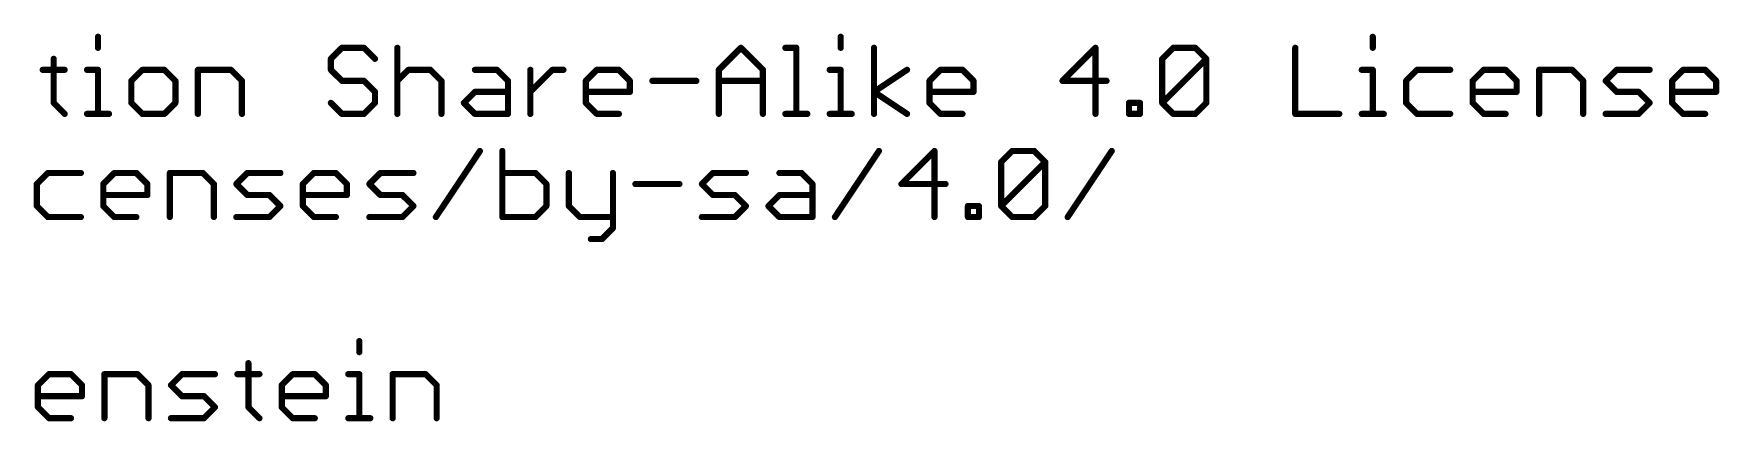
# Model space of a CAD drawing. Extents: x -45 to 63, y -30 to 12.
# Drawn here: x 21.06 to 62.55, y -29.21 to -19.67 of the extents above; entities that cross this region are included whole.
import ezdxf

# ---------------------------------------------------------------- set-up
doc = ezdxf.new("R2010")
doc.units = 0
doc.layers.add('51', color=53, linetype='CONTINUOUS')

msp = doc.modelspace()

# ---------------------------------------------------------------- linework, layer by layer
at = {"layer": '51', "const_width": 0.1524}
for points in [[(22.6408, -19.7426), (22.6408, -20.0138)], [(40.9224, -19.7426), (40.9224, -20.0138)], [(54.0196, -19.7426), (54.0196, -20.0138)], [(21.5494, -20.285), (21.5494, -21.3696)], [(28.6437, -20.0138), (28.3725, -20.285)], [(28.3725, -20.285), (28.3725, -20.5561)], [(29.186, -20.0138), (28.6437, -20.0138)], [(29.4572, -20.285), (29.186, -20.0138)], [(30.0097, -20.0138), (30.0097, -21.6408)], [(37.9226, -20.5561), (38.4649, -20.0138)], [(38.4649, -20.0138), (39.0073, -20.5561)], [(39.5598, -20.0138), (39.8309, -20.0138)], [(39.8309, -20.0138), (39.8309, -21.6408)], [(41.7426, -21.6408), (41.7426, -20.0138)], [(47.1947, -20.0138), (46.3813, -20.8273)], [(47.1947, -21.6408), (47.1947, -20.0138)], [(48.837, -20.285), (49.1081, -20.0138)], [(48.837, -21.3696), (48.837, -20.285)], [(48.837, -21.3696), (49.9216, -20.285)], [(49.1081, -20.0138), (49.6505, -20.0138)], [(49.6505, -20.0138), (49.9216, -20.285)], [(49.9216, -20.285), (49.9216, -21.3696)], [(52.1113, -20.0138), (52.1113, -21.6408)], [(21.2782, -20.5561), (21.8205, -20.5561)], [(22.3696, -20.5561), (22.6408, -20.5561)], [(22.6408, -20.5561), (22.6408, -21.6408)], [(23.7322, -20.5561), (23.4611, -20.8273)], [(24.2746, -20.5561), (23.7322, -20.5561)], [(24.5457, -20.8273), (24.2746, -20.5561)], [(25.0982, -21.6408), (25.0982, -20.5561)], [(25.0982, -20.5561), (25.9117, -20.5561)], [(25.9117, -20.5561), (26.1829, -20.8273)], [(28.3725, -20.5561), (28.6437, -20.8273)], [(30.0097, -20.8273), (30.2809, -20.5561)], [(30.2809, -20.5561), (30.8232, -20.5561)], [(30.8232, -20.5561), (31.0943, -20.8273)], [(31.918, -20.5561), (32.4603, -20.5561)], [(32.4603, -20.5561), (32.7315, -20.8273)], [(33.284, -21.6408), (33.284, -20.5561)], [(33.284, -21.0985), (33.8263, -20.5561)], [(33.8263, -20.5561), (34.0975, -20.5561)], [(34.6483, -20.8273), (34.9195, -20.5561)], [(34.9195, -20.5561), (35.4618, -20.5561)], [(35.4618, -20.5561), (35.733, -20.8273)], [(37.9226, -21.6408), (37.9226, -20.5561)], [(39.0073, -20.5561), (39.0073, -21.6408)], [(40.6512, -20.5561), (40.9224, -20.5561)], [(40.9224, -20.5561), (40.9224, -21.6408)], [(41.7426, -21.0985), (42.5561, -20.5561)], [(43.1069, -20.8273), (43.3781, -20.5561)], [(43.3781, -20.5561), (43.9204, -20.5561)], [(43.9204, -20.5561), (44.1916, -20.8273)], [(53.7485, -20.5561), (54.0196, -20.5561)], [(54.0196, -20.5561), (54.0196, -21.6408)], [(55.1111, -20.5561), (54.8399, -20.8273)], [(55.9246, -20.5561), (55.1111, -20.5561)], [(56.477, -20.8273), (56.7482, -20.5561)], [(56.7482, -20.5561), (57.2905, -20.5561)], [(57.2905, -20.5561), (57.5617, -20.8273)], [(58.1142, -21.6408), (58.1142, -20.5561)], [(58.1142, -20.5561), (58.9277, -20.5561)], [(58.9277, -20.5561), (59.1989, -20.8273)], [(59.7514, -20.8273), (60.0225, -20.5561)], [(60.0225, -20.5561), (60.836, -20.5561)], [(61.3885, -20.8273), (61.6597, -20.5561)], [(61.6597, -20.5561), (62.202, -20.5561)], [(62.202, -20.5561), (62.4732, -20.8273)], [(23.4611, -20.8273), (23.4611, -21.3696)], [(24.5457, -21.3696), (24.5457, -20.8273)], [(26.1829, -20.8273), (26.1829, -21.6408)], [(28.6437, -20.8273), (29.186, -20.8273)], [(29.186, -20.8273), (29.4572, -21.0985)], [(29.4572, -21.0985), (29.4572, -21.3696)], [(31.0943, -20.8273), (31.0943, -21.6408)], [(31.6468, -21.3696), (31.918, -21.0985)], [(31.918, -21.0985), (32.7315, -21.0985)], [(32.7315, -20.8273), (32.7315, -21.6408)], [(34.6483, -21.3696), (34.6483, -20.8273)], [(35.733, -21.0985), (34.6483, -21.0985)], [(35.733, -20.8273), (35.733, -21.0985)], [(36.2855, -20.8273), (37.3701, -20.8273)], [(37.9226, -20.8273), (39.0073, -20.8273)], [(42.5561, -21.6408), (41.7426, -21.0985)], [(43.1069, -21.3696), (43.1069, -20.8273)], [(44.1916, -21.0985), (43.1069, -21.0985)], [(44.1916, -20.8273), (44.1916, -21.0985)], [(46.3813, -20.8273), (47.4659, -20.8273)], [(54.8399, -20.8273), (54.8399, -21.3696)], [(56.477, -21.3696), (56.477, -20.8273)], [(57.5617, -21.0985), (56.477, -21.0985)], [(57.5617, -20.8273), (57.5617, -21.0985)], [(59.1989, -20.8273), (59.1989, -21.6408)], [(60.0225, -21.0985), (59.7514, -20.8273)], [(60.5649, -21.0985), (60.0225, -21.0985)], [(60.836, -21.3696), (60.5649, -21.0985)], [(61.3885, -21.3696), (61.3885, -20.8273)], [(62.4732, -21.0985), (61.3885, -21.0985)], [(62.4732, -20.8273), (62.4732, -21.0985)], [(21.5494, -21.3696), (21.8205, -21.6408)], [(22.3696, -21.6408), (22.912, -21.6408)], [(23.4611, -21.3696), (23.7322, -21.6408)], [(23.7322, -21.6408), (24.2746, -21.6408)], [(24.2746, -21.6408), (24.5457, -21.3696)], [(28.6437, -21.6408), (28.3725, -21.3696)], [(29.186, -21.6408), (28.6437, -21.6408)], [(29.4572, -21.3696), (29.186, -21.6408)], [(31.918, -21.6408), (31.6468, -21.3696)], [(32.7315, -21.6408), (31.918, -21.6408)], [(34.9195, -21.6408), (34.6483, -21.3696)], [(35.4618, -21.6408), (34.9195, -21.6408)], [(39.5598, -21.6408), (40.1021, -21.6408)], [(40.6512, -21.6408), (41.1935, -21.6408)], [(43.3781, -21.6408), (43.1069, -21.3696)], [(43.9204, -21.6408), (43.3781, -21.6408)], [(48.0184, -21.6408), (48.0184, -21.3696)], [(48.0184, -21.3696), (48.2896, -21.3696)], [(48.2896, -21.6408), (48.0184, -21.6408)], [(48.2896, -21.3696), (48.2896, -21.6408)], [(49.1081, -21.6408), (48.837, -21.3696)], [(49.6505, -21.6408), (49.1081, -21.6408)], [(49.9216, -21.3696), (49.6505, -21.6408)], [(52.1113, -21.6408), (53.196, -21.6408)], [(53.7485, -21.6408), (54.2908, -21.6408)], [(54.8399, -21.3696), (55.1111, -21.6408)], [(55.1111, -21.6408), (55.9246, -21.6408)], [(56.7482, -21.6408), (56.477, -21.3696)], [(57.2905, -21.6408), (56.7482, -21.6408)], [(59.7514, -21.6408), (60.5649, -21.6408)], [(60.5649, -21.6408), (60.836, -21.3696)], [(61.6597, -21.6408), (61.3885, -21.3696)], [(62.202, -21.6408), (61.6597, -21.6408)], [(30.9567, -24.1808), (32.0413, -22.5538)], [(32.5938, -22.5538), (32.5938, -24.1808)], [(40.7796, -24.1808), (41.8643, -22.5538)], [(43.2303, -22.5538), (42.4168, -23.3673)], [(43.2303, -24.1808), (43.2303, -22.5538)], [(44.8725, -22.825), (45.1437, -22.5538)], [(44.8725, -23.9096), (44.8725, -22.825)], [(44.8725, -23.9096), (45.9572, -22.825)], [(45.1437, -22.5538), (45.686, -22.5538)], [(45.686, -22.5538), (45.9572, -22.825)], [(45.9572, -22.825), (45.9572, -23.9096)], [(46.5097, -24.1808), (47.5943, -22.5538)], [(21.4049, -23.0961), (21.1337, -23.3673)], [(22.2184, -23.0961), (21.4049, -23.0961)], [(22.7709, -23.3673), (23.0421, -23.0961)], [(23.0421, -23.0961), (23.5844, -23.0961)], [(23.5844, -23.0961), (23.8556, -23.3673)], [(24.408, -24.1808), (24.408, -23.0961)], [(24.408, -23.0961), (25.2215, -23.0961)], [(25.2215, -23.0961), (25.4927, -23.3673)], [(26.0452, -23.3673), (26.3164, -23.0961)], [(26.3164, -23.0961), (27.1299, -23.0961)], [(27.6824, -23.3673), (27.9535, -23.0961)], [(27.9535, -23.0961), (28.4959, -23.0961)], [(28.4959, -23.0961), (28.767, -23.3673)], [(29.3195, -23.3673), (29.5907, -23.0961)], [(29.5907, -23.0961), (30.4042, -23.0961)], [(33.4073, -23.0961), (32.5938, -23.0961)], [(33.6785, -23.3673), (33.4073, -23.0961)], [(34.231, -23.0961), (34.231, -23.9096)], [(35.3156, -23.0961), (35.3156, -24.452)], [(37.5053, -23.3673), (37.7765, -23.0961)], [(37.7765, -23.0961), (38.59, -23.0961)], [(39.4136, -23.0961), (39.9559, -23.0961)], [(39.9559, -23.0961), (40.2271, -23.3673)], [(21.1337, -23.3673), (21.1337, -23.9096)], [(22.7709, -23.9096), (22.7709, -23.3673)], [(23.8556, -23.6385), (22.7709, -23.6385)], [(23.8556, -23.3673), (23.8556, -23.6385)], [(25.4927, -23.3673), (25.4927, -24.1808)], [(26.3164, -23.6385), (26.0452, -23.3673)], [(26.8587, -23.6385), (26.3164, -23.6385)], [(27.1299, -23.9096), (26.8587, -23.6385)], [(27.6824, -23.9096), (27.6824, -23.3673)], [(28.767, -23.6385), (27.6824, -23.6385)], [(28.767, -23.3673), (28.767, -23.6385)], [(29.5907, -23.6385), (29.3195, -23.3673)], [(30.133, -23.6385), (29.5907, -23.6385)], [(30.4042, -23.9096), (30.133, -23.6385)], [(33.6785, -23.9096), (33.6785, -23.3673)], [(35.8681, -23.3673), (36.9528, -23.3673)], [(37.7765, -23.6385), (37.5053, -23.3673)], [(38.3188, -23.6385), (37.7765, -23.6385)], [(38.59, -23.9096), (38.3188, -23.6385)], [(39.1425, -23.9096), (39.4136, -23.6385)], [(39.4136, -23.6385), (40.2271, -23.6385)], [(40.2271, -23.3673), (40.2271, -24.1808)], [(42.4168, -23.3673), (43.5014, -23.3673)], [(21.1337, -23.9096), (21.4049, -24.1808)], [(23.0421, -24.1808), (22.7709, -23.9096)], [(26.8587, -24.1808), (27.1299, -23.9096)], [(27.9535, -24.1808), (27.6824, -23.9096)], [(30.133, -24.1808), (30.4042, -23.9096)], [(33.4073, -24.1808), (33.6785, -23.9096)], [(34.231, -23.9096), (34.5021, -24.1808)], [(38.3188, -24.1808), (38.59, -23.9096)], [(39.4136, -24.1808), (39.1425, -23.9096)], [(44.0539, -24.1808), (44.0539, -23.9096)], [(44.0539, -23.9096), (44.3251, -23.9096)], [(44.3251, -23.9096), (44.3251, -24.1808)], [(45.1437, -24.1808), (44.8725, -23.9096)], [(45.9572, -23.9096), (45.686, -24.1808)], [(21.4049, -24.1808), (22.2184, -24.1808)], [(23.5844, -24.1808), (23.0421, -24.1808)], [(26.0452, -24.1808), (26.8587, -24.1808)], [(28.4959, -24.1808), (27.9535, -24.1808)], [(29.3195, -24.1808), (30.133, -24.1808)], [(32.5938, -24.1808), (33.4073, -24.1808)], [(34.5021, -24.1808), (35.3156, -24.1808)], [(35.3156, -24.452), (35.0445, -24.7231)], [(37.5053, -24.1808), (38.3188, -24.1808)], [(40.2271, -24.1808), (39.4136, -24.1808)], [(44.3251, -24.1808), (44.0539, -24.1808)], [(45.686, -24.1808), (45.1437, -24.1808)], [(35.0445, -24.7231), (34.7733, -24.7231)], [(29.0718, -27.2356), (29.0718, -27.5068)], [(26.3432, -27.778), (26.3432, -28.8626)], [(21.1606, -28.3203), (21.4318, -28.0491)], [(21.4318, -28.0491), (21.9741, -28.0491)], [(21.9741, -28.0491), (22.2453, -28.3203)], [(22.7978, -29.1338), (22.7978, -28.0491)], [(22.7978, -28.0491), (23.6113, -28.0491)], [(23.6113, -28.0491), (23.8824, -28.3203)], [(24.4349, -28.3203), (24.7061, -28.0491)], [(24.7061, -28.0491), (25.5196, -28.0491)], [(26.0721, -28.0491), (26.6144, -28.0491)], [(27.1635, -28.3203), (27.4347, -28.0491)], [(27.4347, -28.0491), (27.977, -28.0491)], [(27.977, -28.0491), (28.2482, -28.3203)], [(28.8007, -28.0491), (29.0718, -28.0491)], [(29.0718, -28.0491), (29.0718, -29.1338)], [(29.8921, -29.1338), (29.8921, -28.0491)], [(29.8921, -28.0491), (30.7056, -28.0491)], [(30.7056, -28.0491), (30.9768, -28.3203)], [(21.1606, -28.8626), (21.1606, -28.3203)], [(22.2453, -28.5915), (21.1606, -28.5915)], [(22.2453, -28.3203), (22.2453, -28.5915)], [(23.8824, -28.3203), (23.8824, -29.1338)], [(24.7061, -28.5915), (24.4349, -28.3203)], [(25.2484, -28.5915), (24.7061, -28.5915)], [(25.5196, -28.8626), (25.2484, -28.5915)], [(27.1635, -28.8626), (27.1635, -28.3203)], [(28.2482, -28.5915), (27.1635, -28.5915)], [(28.2482, -28.3203), (28.2482, -28.5915)], [(30.9768, -28.3203), (30.9768, -29.1338)], [(21.4318, -29.1338), (21.1606, -28.8626)], [(25.2484, -29.1338), (25.5196, -28.8626)], [(26.3432, -28.8626), (26.6144, -29.1338)], [(27.4347, -29.1338), (27.1635, -28.8626)], [(21.9741, -29.1338), (21.4318, -29.1338)], [(24.4349, -29.1338), (25.2484, -29.1338)], [(27.977, -29.1338), (27.4347, -29.1338)], [(28.8007, -29.1338), (29.343, -29.1338)]]:
    msp.add_lwpolyline(points, dxfattribs=at)
at = {"layer": '51', "const_width": 0.0762}
for points in [[(22.6789, -19.7426, 1), (22.6027, -19.7426)], [(40.9605, -19.7426, 1), (40.8843, -19.7426)], [(54.0577, -19.7426, 1), (53.9815, -19.7426)], [(21.5875, -20.285, 1), (21.5113, -20.285)], [(22.6027, -20.0138, 1), (22.6789, -20.0138)], [(28.4106, -20.285, 1), (28.3344, -20.285)], [(28.3456, -20.258, 1), (28.3995, -20.3119)], [(28.6437, -19.9757, 1), (28.6437, -20.0519)], [(28.6706, -20.0408, 1), (28.6168, -19.9869)], [(29.213, -19.9869, 1), (29.1591, -20.0408)], [(29.186, -20.0519, 1), (29.186, -19.9757)], [(29.4303, -20.3119, 1), (29.4841, -20.258)], [(30.0478, -20.0138, 1), (29.9716, -20.0138)], [(38.4919, -19.9869, 1), (38.438, -20.0408)], [(38.4919, -20.0408, 1), (38.438, -19.9869)], [(39.5598, -19.9757, 1), (39.5598, -20.0519)], [(39.869, -20.0138, 1), (39.7928, -20.0138)], [(39.8309, -20.0519, 1), (39.8309, -19.9757)], [(40.8843, -20.0138, 1), (40.9605, -20.0138)], [(41.7807, -20.0138, 1), (41.7045, -20.0138)], [(47.2328, -20.0138, 1), (47.1566, -20.0138)], [(47.2217, -20.0408, 1), (47.1678, -19.9869)], [(48.81, -20.258, 1), (48.8639, -20.3119)], [(48.8751, -20.285, 1), (48.7989, -20.285)], [(49.1081, -19.9757, 1), (49.1081, -20.0519)], [(49.1351, -20.0408, 1), (49.0812, -19.9869)], [(49.6774, -19.9869, 1), (49.6235, -20.0408)], [(49.6505, -20.0519, 1), (49.6505, -19.9757)], [(49.9597, -20.285, 1), (49.8835, -20.285)], [(49.9486, -20.3119, 1), (49.8947, -20.258)], [(49.8947, -20.3119, 1), (49.9486, -20.258)], [(52.1494, -20.0138, 1), (52.0732, -20.0138)], [(53.9815, -20.0138, 1), (54.0577, -20.0138)], [(21.2782, -20.518, 1), (21.2782, -20.5942)], [(21.8205, -20.5942, 1), (21.8205, -20.518)], [(22.3696, -20.518, 1), (22.3696, -20.5942)], [(22.6789, -20.5561, 1), (22.6027, -20.5561)], [(22.6408, -20.5942, 1), (22.6408, -20.518)], [(23.7322, -20.518, 1), (23.7322, -20.5942)], [(23.7592, -20.5831, 1), (23.7053, -20.5292)], [(24.3015, -20.5292, 1), (24.2476, -20.5831)], [(24.2746, -20.5942, 1), (24.2746, -20.518)], [(25.1363, -20.5561, 1), (25.0601, -20.5561)], [(25.0982, -20.518, 1), (25.0982, -20.5942)], [(25.9387, -20.5292, 1), (25.8848, -20.5831)], [(25.9117, -20.5942, 1), (25.9117, -20.518)], [(28.3995, -20.5292, 1), (28.3456, -20.5831)], [(28.3344, -20.5561, 1), (28.4106, -20.5561)], [(30.2809, -20.518, 1), (30.2809, -20.5942)], [(30.3078, -20.5831, 1), (30.2539, -20.5292)], [(30.8501, -20.5292, 1), (30.7962, -20.5831)], [(30.8232, -20.5942, 1), (30.8232, -20.518)], [(31.918, -20.518, 1), (31.918, -20.5942)], [(32.4873, -20.5292, 1), (32.4334, -20.5831)], [(32.4603, -20.5942, 1), (32.4603, -20.518)], [(33.3221, -20.5561, 1), (33.2459, -20.5561)], [(33.8263, -20.518, 1), (33.8263, -20.5942)], [(33.8533, -20.5831, 1), (33.7994, -20.5292)], [(34.0975, -20.5942, 1), (34.0975, -20.518)], [(34.9195, -20.518, 1), (34.9195, -20.5942)], [(34.9464, -20.5831, 1), (34.8925, -20.5292)], [(35.4887, -20.5292, 1), (35.4348, -20.5831)], [(35.4618, -20.5942, 1), (35.4618, -20.518)], [(37.9607, -20.5561, 1), (37.8845, -20.5561)], [(37.8957, -20.5292, 1), (37.9496, -20.5831)], [(39.0454, -20.5561, 1), (38.9692, -20.5561)], [(38.9803, -20.5831, 1), (39.0342, -20.5292)], [(40.6512, -20.518, 1), (40.6512, -20.5942)], [(40.9605, -20.5561, 1), (40.8843, -20.5561)], [(40.9224, -20.5942, 1), (40.9224, -20.518)], [(42.5773, -20.5878, 1), (42.535, -20.5244)], [(43.3781, -20.518, 1), (43.3781, -20.5942)], [(43.405, -20.5831, 1), (43.3512, -20.5292)], [(43.9474, -20.5292, 1), (43.8935, -20.5831)], [(43.9204, -20.5942, 1), (43.9204, -20.518)], [(53.7485, -20.518, 1), (53.7485, -20.5942)], [(54.0577, -20.5561, 1), (53.9815, -20.5561)], [(54.0196, -20.5942, 1), (54.0196, -20.518)], [(55.1111, -20.518, 1), (55.1111, -20.5942)], [(55.138, -20.5831, 1), (55.0841, -20.5292)], [(55.9246, -20.5942, 1), (55.9246, -20.518)], [(56.7482, -20.518, 1), (56.7482, -20.5942)], [(56.7752, -20.5831, 1), (56.7213, -20.5292)], [(57.3175, -20.5292, 1), (57.2636, -20.5831)], [(57.2905, -20.5942, 1), (57.2905, -20.518)], [(58.1523, -20.5561, 1), (58.0761, -20.5561)], [(58.1142, -20.518, 1), (58.1142, -20.5942)], [(58.9546, -20.5292, 1), (58.9008, -20.5831)], [(58.9277, -20.5942, 1), (58.9277, -20.518)], [(60.0225, -20.518, 1), (60.0225, -20.5942)], [(60.0495, -20.5831, 1), (59.9956, -20.5292)], [(60.836, -20.5942, 1), (60.836, -20.518)], [(61.6597, -20.518, 1), (61.6597, -20.5942)], [(61.6866, -20.5831, 1), (61.6327, -20.5292)], [(62.229, -20.5292, 1), (62.1751, -20.5831)], [(62.202, -20.5942, 1), (62.202, -20.518)], [(23.4992, -20.8273, 1), (23.423, -20.8273)], [(23.4341, -20.8004, 1), (23.488, -20.8542)], [(24.5838, -20.8273, 1), (24.5076, -20.8273)], [(24.5188, -20.8542, 1), (24.5727, -20.8004)], [(26.221, -20.8273, 1), (26.1448, -20.8273)], [(26.1559, -20.8542, 1), (26.2098, -20.8004)], [(28.6437, -20.7892, 1), (28.6437, -20.8654)], [(28.6168, -20.8542, 1), (28.6706, -20.8004)], [(29.213, -20.8004, 1), (29.1591, -20.8542)], [(29.186, -20.8654, 1), (29.186, -20.7892)], [(29.4953, -21.0985, 1), (29.4191, -21.0985)], [(29.4302, -21.1254, 1), (29.4841, -21.0715)], [(29.9827, -20.8004, 1), (30.0366, -20.8542)], [(31.1324, -20.8273, 1), (31.0562, -20.8273)], [(31.0674, -20.8542, 1), (31.1213, -20.8004)], [(31.918, -21.0604, 1), (31.918, -21.1366)], [(31.9449, -21.1254, 1), (31.8911, -21.0715)], [(32.7696, -20.8273, 1), (32.6934, -20.8273)], [(32.7046, -20.8542, 1), (32.7584, -20.8004)], [(32.7315, -21.1366, 1), (32.7315, -21.0604)], [(33.2571, -21.0715, 1), (33.3109, -21.1254)], [(34.6864, -20.8273, 1), (34.6102, -20.8273)], [(34.6483, -21.0604, 1), (34.6483, -21.1366)], [(34.6214, -20.8004, 1), (34.6752, -20.8542)], [(35.7711, -20.8273, 1), (35.6949, -20.8273)], [(35.6949, -21.0985, 1), (35.7711, -21.0985)], [(35.706, -20.8542, 1), (35.7599, -20.8004)], [(35.733, -21.1366, 1), (35.733, -21.0604)], [(36.2855, -20.7892, 1), (36.2855, -20.8654)], [(37.3701, -20.8654, 1), (37.3701, -20.7892)], [(37.9226, -20.7892, 1), (37.9226, -20.8654)], [(39.0073, -20.8654, 1), (39.0073, -20.7892)], [(41.7638, -21.0668, 1), (41.7215, -21.1302)], [(41.7215, -21.0668, 1), (41.7638, -21.1302)], [(43.145, -20.8273, 1), (43.0688, -20.8273)], [(43.1069, -21.0604, 1), (43.1069, -21.1366)], [(43.08, -20.8004, 1), (43.1339, -20.8542)], [(44.2297, -20.8273, 1), (44.1535, -20.8273)], [(44.1535, -21.0985, 1), (44.2297, -21.0985)], [(44.1647, -20.8542, 1), (44.2185, -20.8004)], [(44.1916, -21.1366, 1), (44.1916, -21.0604)], [(46.3813, -20.7892, 1), (46.3813, -20.8654)], [(46.3543, -20.8004, 1), (46.4082, -20.8542)], [(47.4659, -20.8654, 1), (47.4659, -20.7892)], [(54.878, -20.8273, 1), (54.8018, -20.8273)], [(54.8129, -20.8004, 1), (54.8668, -20.8542)], [(56.5151, -20.8273, 1), (56.4389, -20.8273)], [(56.477, -21.0604, 1), (56.477, -21.1366)], [(56.4501, -20.8004, 1), (56.504, -20.8542)], [(57.5998, -20.8273, 1), (57.5236, -20.8273)], [(57.5236, -21.0985, 1), (57.5998, -21.0985)], [(57.5348, -20.8542, 1), (57.5886, -20.8004)], [(57.5617, -21.1366, 1), (57.5617, -21.0604)], [(59.237, -20.8273, 1), (59.1608, -20.8273)], [(59.1719, -20.8542, 1), (59.2258, -20.8004)], [(59.7783, -20.8004, 1), (59.7244, -20.8542)], [(59.7244, -20.8004, 1), (59.7783, -20.8542)], [(60.0225, -21.0604, 1), (60.0225, -21.1366)], [(59.9956, -21.1254, 1), (60.0495, -21.0715)], [(60.5918, -21.0715, 1), (60.5379, -21.1254)], [(60.5649, -21.1366, 1), (60.5649, -21.0604)], [(61.4266, -20.8273, 1), (61.3504, -20.8273)], [(61.3885, -21.0604, 1), (61.3885, -21.1366)], [(61.3616, -20.8004, 1), (61.4155, -20.8542)], [(62.5113, -20.8273, 1), (62.4351, -20.8273)], [(62.4351, -21.0985, 1), (62.5113, -21.0985)], [(62.4462, -20.8542, 1), (62.5001, -20.8004)], [(62.4732, -21.1366, 1), (62.4732, -21.0604)], [(21.5763, -21.3427, 1), (21.5224, -21.3966)], [(21.5113, -21.3696, 1), (21.5875, -21.3696)], [(22.3696, -21.6027, 1), (22.3696, -21.6789)], [(22.912, -21.6789, 1), (22.912, -21.6027)], [(23.488, -21.3427, 1), (23.4341, -21.3966)], [(23.423, -21.3696, 1), (23.4992, -21.3696)], [(23.7322, -21.6027, 1), (23.7322, -21.6789)], [(24.2746, -21.6789, 1), (24.2746, -21.6027)], [(24.5076, -21.3696, 1), (24.5838, -21.3696)], [(24.5727, -21.3966, 1), (24.5188, -21.3427)], [(28.3995, -21.3427, 1), (28.3456, -21.3966)], [(28.6437, -21.6027, 1), (28.6437, -21.6789)], [(29.186, -21.6789, 1), (29.186, -21.6027)], [(29.4191, -21.3696, 1), (29.4953, -21.3696)], [(29.4841, -21.3966, 1), (29.4303, -21.3427)], [(31.6738, -21.3427, 1), (31.6199, -21.3966)], [(31.6199, -21.3427, 1), (31.6738, -21.3966)], [(31.918, -21.6027, 1), (31.918, -21.6789)], [(32.7315, -21.6789, 1), (32.7315, -21.6027)], [(34.6752, -21.3427, 1), (34.6214, -21.3966)], [(34.6102, -21.3696, 1), (34.6864, -21.3696)], [(34.9195, -21.6027, 1), (34.9195, -21.6789)], [(35.4618, -21.6789, 1), (35.4618, -21.6027)], [(39.5598, -21.6027, 1), (39.5598, -21.6789)], [(40.1021, -21.6789, 1), (40.1021, -21.6027)], [(40.6512, -21.6027, 1), (40.6512, -21.6789)], [(41.1935, -21.6789, 1), (41.1935, -21.6027)], [(42.535, -21.6725, 1), (42.5773, -21.6091)], [(43.1339, -21.3427, 1), (43.08, -21.3966)], [(43.0688, -21.3696, 1), (43.145, -21.3696)], [(43.3781, -21.6027, 1), (43.3781, -21.6789)], [(43.9204, -21.6789, 1), (43.9204, -21.6027)], [(48.0565, -21.3696, 1), (47.9803, -21.3696)], [(48.0184, -21.3315, 1), (48.0184, -21.4077)], [(48.0184, -21.6027, 1), (48.0184, -21.6789)], [(48.3277, -21.3696, 1), (48.2515, -21.3696)], [(48.2896, -21.4077, 1), (48.2896, -21.3315)], [(48.2896, -21.6789, 1), (48.2896, -21.6027)], [(48.8639, -21.3427, 1), (48.81, -21.3966)], [(48.81, -21.3427, 1), (48.8639, -21.3966)], [(48.7989, -21.3696, 1), (48.8751, -21.3696)], [(49.1081, -21.6027, 1), (49.1081, -21.6789)], [(49.6505, -21.6789, 1), (49.6505, -21.6027)], [(49.8835, -21.3696, 1), (49.9597, -21.3696)], [(49.9486, -21.3966, 1), (49.8947, -21.3427)], [(52.1113, -21.6027, 1), (52.1113, -21.6789)], [(53.196, -21.6789, 1), (53.196, -21.6027)], [(53.7485, -21.6027, 1), (53.7485, -21.6789)], [(54.2908, -21.6789, 1), (54.2908, -21.6027)], [(54.8668, -21.3427, 1), (54.8129, -21.3966)], [(54.8018, -21.3696, 1), (54.878, -21.3696)], [(55.1111, -21.6027, 1), (55.1111, -21.6789)], [(55.9246, -21.6789, 1), (55.9246, -21.6027)], [(56.504, -21.3427, 1), (56.4501, -21.3966)], [(56.4389, -21.3696, 1), (56.5151, -21.3696)], [(56.7482, -21.6027, 1), (56.7482, -21.6789)], [(57.2905, -21.6789, 1), (57.2905, -21.6027)], [(59.7514, -21.6027, 1), (59.7514, -21.6789)], [(60.5649, -21.6789, 1), (60.5649, -21.6027)], [(60.863, -21.3966, 1), (60.8091, -21.3427)], [(60.8091, -21.3966, 1), (60.863, -21.3427)], [(61.4155, -21.3427, 1), (61.3616, -21.3966)], [(61.3504, -21.3696, 1), (61.4266, -21.3696)], [(61.6597, -21.6027, 1), (61.6597, -21.6789)], [(62.202, -21.6789, 1), (62.202, -21.6027)], [(21.7936, -21.6677, 1), (21.8475, -21.6139)], [(22.6027, -21.6408, 1), (22.6789, -21.6408)], [(23.7053, -21.6677, 1), (23.7592, -21.6139)], [(24.2476, -21.6139, 1), (24.3015, -21.6677)], [(25.0601, -21.6408, 1), (25.1363, -21.6408)], [(26.1448, -21.6408, 1), (26.221, -21.6408)], [(28.6168, -21.6677, 1), (28.6706, -21.6139)], [(29.1591, -21.6139, 1), (29.213, -21.6677)], [(29.9716, -21.6408, 1), (30.0478, -21.6408)], [(31.0562, -21.6408, 1), (31.1324, -21.6408)], [(31.8911, -21.6677, 1), (31.9449, -21.6139)], [(32.6934, -21.6408, 1), (32.7696, -21.6408)], [(33.2459, -21.6408, 1), (33.3221, -21.6408)], [(34.8925, -21.6677, 1), (34.9464, -21.6139)], [(37.8845, -21.6408, 1), (37.9607, -21.6408)], [(38.9692, -21.6408, 1), (39.0454, -21.6408)], [(39.7928, -21.6408, 1), (39.869, -21.6408)], [(40.8843, -21.6408, 1), (40.9605, -21.6408)], [(41.7045, -21.6408, 1), (41.7807, -21.6408)], [(43.3512, -21.6677, 1), (43.405, -21.6139)], [(47.1566, -21.6408, 1), (47.2328, -21.6408)], [(47.9803, -21.6408, 1), (48.0565, -21.6408)], [(48.2515, -21.6408, 1), (48.3277, -21.6408)], [(49.0812, -21.6677, 1), (49.1351, -21.6139)], [(49.6235, -21.6139, 1), (49.6774, -21.6677)], [(52.0732, -21.6408, 1), (52.1494, -21.6408)], [(53.9815, -21.6408, 1), (54.0577, -21.6408)], [(55.0841, -21.6677, 1), (55.138, -21.6139)], [(56.7213, -21.6677, 1), (56.7752, -21.6139)], [(58.0761, -21.6408, 1), (58.1523, -21.6408)], [(59.1608, -21.6408, 1), (59.237, -21.6408)], [(60.5379, -21.6139, 1), (60.5918, -21.6677)], [(61.6327, -21.6677, 1), (61.6866, -21.6139)], [(32.073, -22.5749, 1), (32.0096, -22.5327)], [(32.6319, -22.5538, 1), (32.5557, -22.5538)], [(41.896, -22.5749, 1), (41.8326, -22.5327)], [(43.2684, -22.5538, 1), (43.1922, -22.5538)], [(43.2572, -22.5808, 1), (43.2033, -22.5269)], [(44.9106, -22.825, 1), (44.8344, -22.825)], [(44.8456, -22.798, 1), (44.8994, -22.8519)], [(45.1437, -22.5157, 1), (45.1437, -22.5919)], [(45.1706, -22.5808, 1), (45.1167, -22.5269)], [(45.7129, -22.5269, 1), (45.6591, -22.5808)], [(45.686, -22.5919, 1), (45.686, -22.5157)], [(45.9953, -22.825, 1), (45.9191, -22.825)], [(45.9841, -22.8519, 1), (45.9302, -22.798)], [(45.9302, -22.8519, 1), (45.9841, -22.798)], [(47.626, -22.5749, 1), (47.5626, -22.5327)], [(21.4049, -23.058, 1), (21.4049, -23.1342)], [(21.4318, -23.1231, 1), (21.378, -23.0692)], [(22.2184, -23.1342, 1), (22.2184, -23.058)], [(23.0421, -23.058, 1), (23.0421, -23.1342)], [(23.069, -23.1231, 1), (23.0151, -23.0692)], [(23.6113, -23.0692, 1), (23.5574, -23.1231)], [(23.5844, -23.1342, 1), (23.5844, -23.058)], [(24.4461, -23.0961, 1), (24.3699, -23.0961)], [(24.408, -23.058, 1), (24.408, -23.1342)], [(25.2485, -23.0692, 1), (25.1946, -23.1231)], [(25.2215, -23.1342, 1), (25.2215, -23.058)], [(26.3164, -23.058, 1), (26.3164, -23.1342)], [(26.3433, -23.1231, 1), (26.2894, -23.0692)], [(27.1299, -23.1342, 1), (27.1299, -23.058)], [(27.9535, -23.058, 1), (27.9535, -23.1342)], [(27.9805, -23.1231, 1), (27.9266, -23.0692)], [(28.5228, -23.0692, 1), (28.4689, -23.1231)], [(28.4959, -23.1342, 1), (28.4959, -23.058)], [(29.5907, -23.058, 1), (29.5907, -23.1342)], [(29.6176, -23.1231, 1), (29.5637, -23.0692)], [(30.4042, -23.1342, 1), (30.4042, -23.058)], [(32.5938, -23.058, 1), (32.5938, -23.1342)], [(33.4343, -23.0692, 1), (33.3804, -23.1231)], [(33.4073, -23.1342, 1), (33.4073, -23.058)], [(34.2691, -23.0961, 1), (34.1929, -23.0961)], [(35.3537, -23.0961, 1), (35.2775, -23.0961)], [(37.7765, -23.058, 1), (37.7765, -23.1342)], [(37.8034, -23.1231, 1), (37.7495, -23.0692)], [(38.59, -23.1342, 1), (38.59, -23.058)], [(39.4136, -23.058, 1), (39.4136, -23.1342)], [(39.9829, -23.0692, 1), (39.929, -23.1231)], [(39.9559, -23.1342, 1), (39.9559, -23.058)], [(21.1718, -23.3673, 1), (21.0956, -23.3673)], [(21.1068, -23.3404, 1), (21.1607, -23.3942)], [(22.809, -23.3673, 1), (22.7328, -23.3673)], [(22.7439, -23.3404, 1), (22.7978, -23.3942)], [(22.7709, -23.6004, 1), (22.7709, -23.6766)], [(23.8937, -23.3673, 1), (23.8175, -23.3673)], [(23.8175, -23.6385, 1), (23.8937, -23.6385)], [(23.8286, -23.3942, 1), (23.8825, -23.3404)], [(23.8556, -23.6766, 1), (23.8556, -23.6004)], [(25.5308, -23.3673, 1), (25.4546, -23.3673)], [(25.4658, -23.3942, 1), (25.5196, -23.3404)], [(26.0721, -23.3404, 1), (26.0183, -23.3942)], [(26.0183, -23.3404, 1), (26.0721, -23.3942)], [(26.3164, -23.6004, 1), (26.3164, -23.6766)], [(26.2894, -23.6654, 1), (26.3433, -23.6115)], [(26.8856, -23.6115, 1), (26.8318, -23.6654)], [(26.8587, -23.6766, 1), (26.8587, -23.6004)], [(27.7205, -23.3673, 1), (27.6443, -23.3673)], [(27.6554, -23.3404, 1), (27.7093, -23.3942)], [(27.6824, -23.6004, 1), (27.6824, -23.6766)], [(28.8051, -23.3673, 1), (28.7289, -23.3673)], [(28.7289, -23.6385, 1), (28.8051, -23.6385)], [(28.7401, -23.3942, 1), (28.794, -23.3404)], [(28.767, -23.6766, 1), (28.767, -23.6004)], [(29.3465, -23.3404, 1), (29.2926, -23.3942)], [(29.2926, -23.3404, 1), (29.3465, -23.3942)], [(29.5907, -23.6004, 1), (29.5907, -23.6766)], [(29.5637, -23.6654, 1), (29.6176, -23.6115)], [(30.16, -23.6115, 1), (30.1061, -23.6654)], [(30.133, -23.6766, 1), (30.133, -23.6004)], [(33.7166, -23.3673, 1), (33.6404, -23.3673)], [(33.6515, -23.3942, 1), (33.7054, -23.3404)], [(35.8681, -23.3292, 1), (35.8681, -23.4054)], [(36.9528, -23.4054, 1), (36.9528, -23.3292)], [(37.5322, -23.3404, 1), (37.4784, -23.3942)], [(37.4784, -23.3404, 1), (37.5322, -23.3942)], [(37.7765, -23.6004, 1), (37.7765, -23.6766)], [(37.7495, -23.6654, 1), (37.8034, -23.6115)], [(38.3457, -23.6115, 1), (38.2918, -23.6654)], [(38.3188, -23.6766, 1), (38.3188, -23.6004)], [(39.4136, -23.6004, 1), (39.4136, -23.6766)], [(39.4406, -23.6654, 1), (39.3867, -23.6115)], [(40.2652, -23.3673, 1), (40.189, -23.3673)], [(40.2002, -23.3942, 1), (40.2541, -23.3404)], [(40.2271, -23.6766, 1), (40.2271, -23.6004)], [(42.4168, -23.3292, 1), (42.4168, -23.4054)], [(42.3898, -23.3404, 1), (42.4437, -23.3942)], [(43.5014, -23.4054, 1), (43.5014, -23.3292)], [(21.1607, -23.8827, 1), (21.1068, -23.9366)], [(21.0956, -23.9096, 1), (21.1718, -23.9096)], [(22.7978, -23.8827, 1), (22.7439, -23.9366)], [(22.7328, -23.9096, 1), (22.809, -23.9096)], [(27.1568, -23.9366, 1), (27.1029, -23.8827)], [(27.1029, -23.9366, 1), (27.1568, -23.8827)], [(27.7093, -23.8827, 1), (27.6554, -23.9366)], [(27.6443, -23.9096, 1), (27.7205, -23.9096)], [(30.4311, -23.9366, 1), (30.3772, -23.8827)], [(30.3772, -23.9366, 1), (30.4311, -23.8827)], [(33.6404, -23.9096, 1), (33.7166, -23.9096)], [(33.7054, -23.9366, 1), (33.6515, -23.8827)], [(34.2579, -23.8827, 1), (34.204, -23.9366)], [(34.1929, -23.9096, 1), (34.2691, -23.9096)], [(38.6169, -23.9366, 1), (38.563, -23.8827)], [(38.563, -23.9366, 1), (38.6169, -23.8827)], [(39.1694, -23.8827, 1), (39.1155, -23.9366)], [(39.1155, -23.8827, 1), (39.1694, -23.9366)], [(44.092, -23.9096, 1), (44.0158, -23.9096)], [(44.0539, -23.8715, 1), (44.0539, -23.9477)], [(44.3632, -23.9096, 1), (44.287, -23.9096)], [(44.3251, -23.9477, 1), (44.3251, -23.8715)], [(44.8994, -23.8827, 1), (44.8456, -23.9366)], [(44.8456, -23.8827, 1), (44.8994, -23.9366)], [(44.8344, -23.9096, 1), (44.9106, -23.9096)], [(45.9191, -23.9096, 1), (45.9953, -23.9096)], [(45.9841, -23.9366, 1), (45.9302, -23.8827)], [(21.4049, -24.1427, 1), (21.4049, -24.2189)], [(21.378, -24.2077, 1), (21.4318, -24.1539)], [(22.2184, -24.2189, 1), (22.2184, -24.1427)], [(23.0421, -24.1427, 1), (23.0421, -24.2189)], [(23.0151, -24.2077, 1), (23.069, -24.1539)], [(23.5844, -24.2189, 1), (23.5844, -24.1427)], [(24.3699, -24.1808, 1), (24.4461, -24.1808)], [(25.4546, -24.1808, 1), (25.5308, -24.1808)], [(26.0452, -24.1427, 1), (26.0452, -24.2189)], [(26.8318, -24.1539, 1), (26.8856, -24.2077)], [(26.8587, -24.2189, 1), (26.8587, -24.1427)], [(27.9535, -24.1427, 1), (27.9535, -24.2189)], [(27.9266, -24.2077, 1), (27.9805, -24.1539)], [(28.4959, -24.2189, 1), (28.4959, -24.1427)], [(29.3195, -24.1427, 1), (29.3195, -24.2189)], [(30.1061, -24.1539, 1), (30.1599, -24.2077)], [(30.133, -24.2189, 1), (30.133, -24.1427)], [(30.925, -24.1597, 1), (30.9884, -24.2019)], [(32.5938, -24.1427, 1), (32.5938, -24.2189)], [(32.5557, -24.1808, 1), (32.6319, -24.1808)], [(33.3804, -24.1539, 1), (33.4343, -24.2077)], [(33.4073, -24.2189, 1), (33.4073, -24.1427)], [(34.5021, -24.1427, 1), (34.5021, -24.2189)], [(34.4752, -24.2077, 1), (34.5291, -24.1539)], [(35.2775, -24.452, 1), (35.3537, -24.452)], [(35.3426, -24.4789, 1), (35.2887, -24.425)], [(35.3156, -24.2189, 1), (35.3156, -24.1427)], [(37.5053, -24.1427, 1), (37.5053, -24.2189)], [(38.2919, -24.1539, 1), (38.3457, -24.2077)], [(38.3188, -24.2189, 1), (38.3188, -24.1427)], [(39.4136, -24.1427, 1), (39.4136, -24.2189)], [(39.3867, -24.2077, 1), (39.4406, -24.1539)], [(40.189, -24.1808, 1), (40.2652, -24.1808)], [(40.2271, -24.2189, 1), (40.2271, -24.1427)], [(40.7479, -24.1597, 1), (40.8113, -24.2019)], [(43.1922, -24.1808, 1), (43.2684, -24.1808)], [(44.0539, -24.1427, 1), (44.0539, -24.2189)], [(44.0158, -24.1808, 1), (44.092, -24.1808)], [(44.287, -24.1808, 1), (44.3632, -24.1808)], [(44.3251, -24.2189, 1), (44.3251, -24.1427)], [(45.1437, -24.1427, 1), (45.1437, -24.2189)], [(45.1167, -24.2077, 1), (45.1706, -24.1539)], [(45.6591, -24.1539, 1), (45.7129, -24.2077)], [(45.686, -24.2189, 1), (45.686, -24.1427)], [(46.478, -24.1597, 1), (46.5414, -24.2019)], [(34.7733, -24.685, 1), (34.7733, -24.7612)], [(35.0175, -24.6962, 1), (35.0714, -24.7501)], [(35.0445, -24.7612, 1), (35.0445, -24.685)], [(29.1099, -27.2356, 1), (29.0337, -27.2356)], [(26.3813, -27.778, 1), (26.3051, -27.778)], [(29.0337, -27.5068, 1), (29.1099, -27.5068)], [(21.4318, -28.011, 1), (21.4318, -28.0872)], [(21.4587, -28.0761, 1), (21.4048, -28.0222)], [(22.001, -28.0222, 1), (21.9472, -28.0761)], [(21.9741, -28.0872, 1), (21.9741, -28.011)], [(22.8359, -28.0491, 1), (22.7597, -28.0491)], [(22.7978, -28.011, 1), (22.7978, -28.0872)], [(23.6382, -28.0222, 1), (23.5843, -28.0761)], [(23.6113, -28.0872, 1), (23.6113, -28.011)], [(24.7061, -28.011, 1), (24.7061, -28.0872)], [(24.733, -28.0761, 1), (24.6791, -28.0222)], [(25.5196, -28.0872, 1), (25.5196, -28.011)], [(26.0721, -28.011, 1), (26.0721, -28.0872)], [(26.6144, -28.0872, 1), (26.6144, -28.011)], [(27.4347, -28.011, 1), (27.4347, -28.0872)], [(27.4616, -28.0761, 1), (27.4077, -28.0222)], [(28.0039, -28.0222, 1), (27.9501, -28.0761)], [(27.977, -28.0872, 1), (27.977, -28.011)], [(28.8007, -28.011, 1), (28.8007, -28.0872)], [(29.1099, -28.0491, 1), (29.0337, -28.0491)], [(29.0718, -28.0872, 1), (29.0718, -28.011)], [(29.9302, -28.0491, 1), (29.854, -28.0491)], [(29.8921, -28.011, 1), (29.8921, -28.0872)], [(30.7325, -28.0222, 1), (30.6787, -28.0761)], [(30.7056, -28.0872, 1), (30.7056, -28.011)], [(21.1987, -28.3203, 1), (21.1225, -28.3203)], [(21.1606, -28.5534, 1), (21.1606, -28.6296)], [(21.1337, -28.2934, 1), (21.1875, -28.3472)], [(22.2834, -28.3203, 1), (22.2072, -28.3203)], [(22.2072, -28.5915, 1), (22.2834, -28.5915)], [(22.2183, -28.3472, 1), (22.2722, -28.2934)], [(22.2453, -28.6296, 1), (22.2453, -28.5534)], [(23.9205, -28.3203, 1), (23.8443, -28.3203)], [(23.8555, -28.3472, 1), (23.9094, -28.2934)], [(24.4619, -28.2934, 1), (24.408, -28.3472)], [(24.408, -28.2934, 1), (24.4619, -28.3472)], [(24.7061, -28.5534, 1), (24.7061, -28.6296)], [(24.6791, -28.6184, 1), (24.733, -28.5645)], [(25.2754, -28.5645, 1), (25.2215, -28.6184)], [(25.2484, -28.6296, 1), (25.2484, -28.5534)], [(27.2016, -28.3203, 1), (27.1254, -28.3203)], [(27.1635, -28.5534, 1), (27.1635, -28.6296)], [(27.1366, -28.2934, 1), (27.1905, -28.3472)], [(28.2863, -28.3203, 1), (28.2101, -28.3203)], [(28.2101, -28.5915, 1), (28.2863, -28.5915)], [(28.2212, -28.3472, 1), (28.2751, -28.2934)], [(28.2482, -28.6296, 1), (28.2482, -28.5534)], [(31.0149, -28.3203, 1), (30.9387, -28.3203)], [(30.9498, -28.3472, 1), (31.0037, -28.2934)], [(21.1875, -28.8357, 1), (21.1337, -28.8896)], [(21.1225, -28.8626, 1), (21.1987, -28.8626)], [(25.5465, -28.8896, 1), (25.4926, -28.8357)], [(25.4926, -28.8896, 1), (25.5465, -28.8357)], [(26.3702, -28.8357, 1), (26.3163, -28.8896)], [(26.3051, -28.8626, 1), (26.3813, -28.8626)], [(27.1905, -28.8357, 1), (27.1366, -28.8896)], [(27.1254, -28.8626, 1), (27.2016, -28.8626)], [(21.4318, -29.0957, 1), (21.4318, -29.1719)], [(21.4048, -29.1607, 1), (21.4587, -29.1069)], [(21.9741, -29.1719, 1), (21.9741, -29.0957)], [(22.7597, -29.1338, 1), (22.8359, -29.1338)], [(23.8443, -29.1338, 1), (23.9205, -29.1338)], [(24.4349, -29.0957, 1), (24.4349, -29.1719)], [(25.2215, -29.1069, 1), (25.2754, -29.1607)], [(25.2484, -29.1719, 1), (25.2484, -29.0957)], [(26.5875, -29.1607, 1), (26.6413, -29.1069)], [(27.4347, -29.0957, 1), (27.4347, -29.1719)], [(27.4077, -29.1607, 1), (27.4616, -29.1069)], [(27.977, -29.1719, 1), (27.977, -29.0957)], [(28.8007, -29.0957, 1), (28.8007, -29.1719)], [(29.0337, -29.1338, 1), (29.1099, -29.1338)], [(29.343, -29.1719, 1), (29.343, -29.0957)], [(29.854, -29.1338, 1), (29.9302, -29.1338)], [(30.9387, -29.1338, 1), (31.0149, -29.1338)]]:
    msp.add_lwpolyline(points, format="xyb", dxfattribs=at)

doc.saveas('drawing.dxf')
